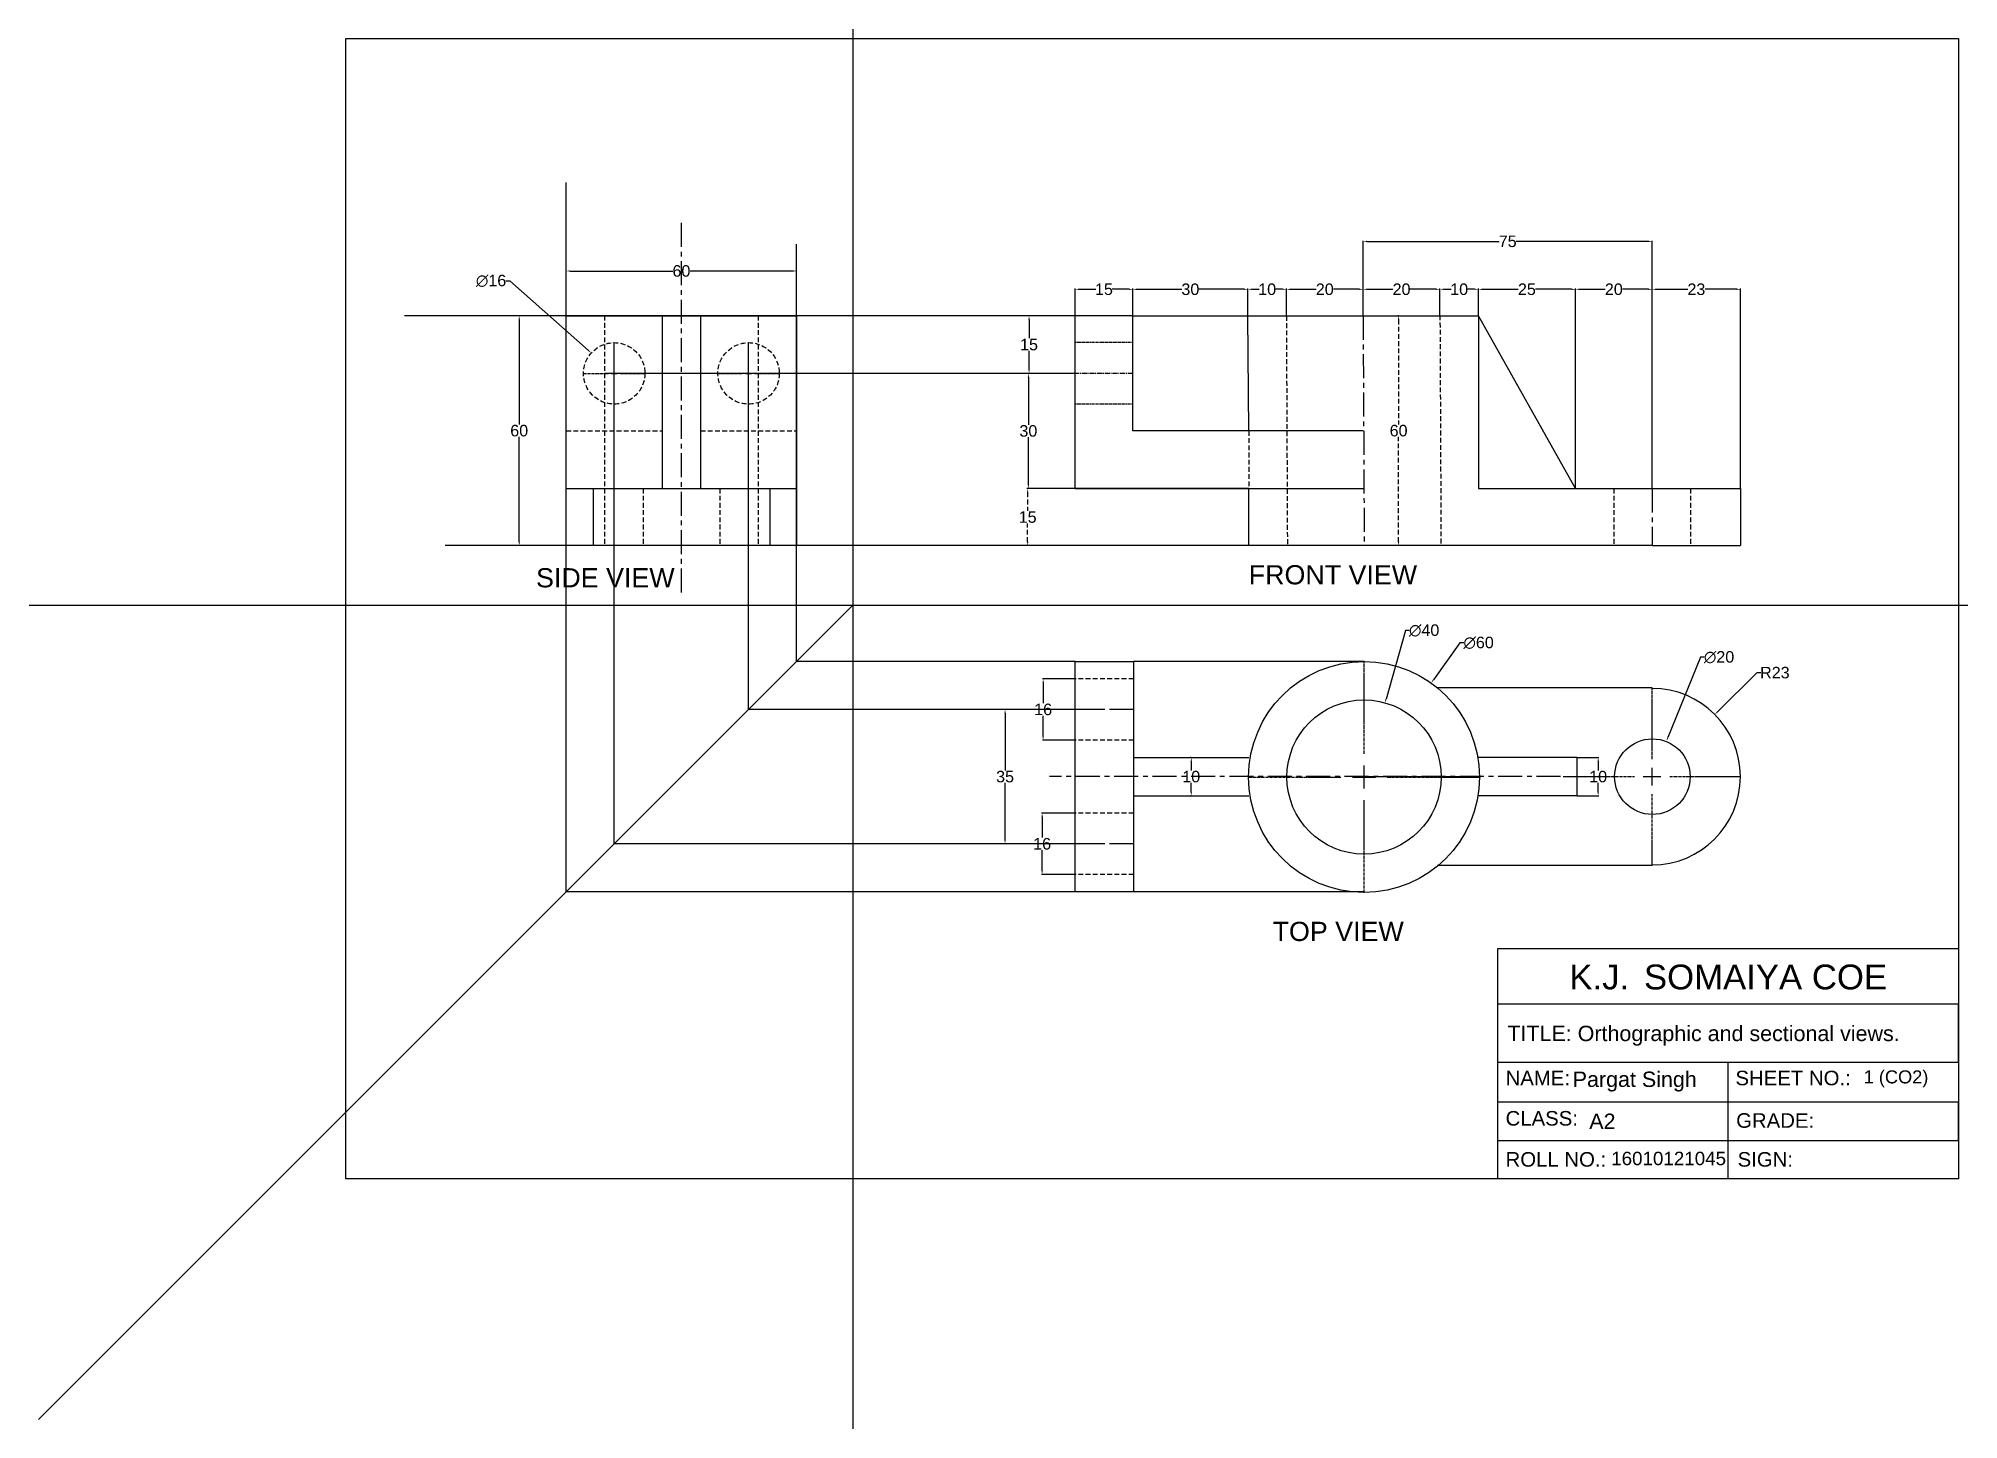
# Model space of a CAD drawing. Header units: millimetres. Extents: x 1980 to 2480, y 1664 to 2023.
import ezdxf

# ---------------------------------------------------------------- set-up
doc = ezdxf.new("R2010")
doc.units = ezdxf.units.MM
doc.header["$MEASUREMENT"] = 0
for name, pattern in [('CENTER', [2, 1.25, -0.25, 0.25, -0.25]), ('CENTER2', [1.125, 0.75, -0.125, 0.125, -0.125]), ('HIDDEN', [0.375, 0.25, -0.125])]:
    doc.linetypes.add(name, pattern=pattern)
doc.styles.get("Standard").update_dxf_attribs({"font": 'Arial.ttf'})
doc.dimstyles.new('ortho-style', dxfattribs={"dimtxt": 3, "dimasz": 1, "dimexe": 0.18, "dimexo": 0.0625, "dimgap": 0.09, "dimtad": 0, "dimtih": 1, "dimtoh": 1, "dimdec": 0, "dimzin": 0, "dimdsep": 46, "dimtxsty": 'Standard', "dimcen": 0.09, "dimclrd": 4, "dimclre": 4, "dimclrt": 6, "dimadec": 0, "dimazin": 0, "dimtfac": 1, "dimtdec": 0, "dimtofl": 0, "dimtmove": 0, "dimatfit": 3, "dimfxl": 1, "dimtfillclr": 1, "dimtolj": 1, "dimtzin": 0, "dimarcsym": 0})

# ---------------------------------------------------------------- blocks, each defined once
blk = doc.blocks.new('*D1')
at = {"color": 4, "linetype": 'Continuous', "lineweight": -2, "ltscale": 5, "transparency": 16777216}
for p, q in [((2250.41, 1951.28), (2250.41, 1958.28)), ((2265.41, 1951.28), (2265.41, 1958.28))]:
    blk.add_line(p, q, dxfattribs=at)
at = {"color": 4, "lineweight": -2, "ltscale": 5, "transparency": 16777216}
for p, q in [((2251.41, 1958.1), (2255.8, 1958.1)), ((2264.41, 1958.1), (2260.02, 1958.1))]:
    blk.add_line(p, q, dxfattribs=at)
at = {"color": 4, "ltscale": 5, "transparency": 16777216}
for points in [[(2251.41, 1958.27), (2251.41, 1957.94), (2250.41, 1958.1)], [(2264.41, 1958.27), (2264.41, 1957.94), (2265.41, 1958.1)]]:
    blk.add_solid(points, dxfattribs=at)
at = {"layer": 'Defpoints', "color": 0, "ltscale": 5, "transparency": 16777216}
for p in [(2250.41, 1958.1), (2250.41, 1951.21), (2265.41, 1951.21)]:
    blk.add_point(p, dxfattribs=at)
at = {"color": 6, "ltscale": 5, "transparency": 16777216, "insert": (2257.91, 1958.1), "char_height": 3, "attachment_point": 5}
blk.add_mtext('\\A1;15', dxfattribs=at)
blk = doc.blocks.new('*D2')
at = {"color": 4, "linetype": 'Continuous', "lineweight": -2, "ltscale": 5, "transparency": 16777216}
for p, q in [((2250.41, 1951.28), (2250.41, 1958.28)), ((2265.41, 1958.16), (2265.41, 1958.28))]:
    blk.add_line(p, q, dxfattribs=at)
at = {"color": 4, "lineweight": -2, "ltscale": 5, "transparency": 16777216}
for p, q in [((2251.41, 1958.1), (2255.8, 1958.1)), ((2264.41, 1958.1), (2260.02, 1958.1))]:
    blk.add_line(p, q, dxfattribs=at)
at = {"color": 4, "ltscale": 5, "transparency": 16777216}
for points in [[(2251.41, 1958.27), (2251.41, 1957.94), (2250.41, 1958.1)], [(2264.41, 1958.27), (2264.41, 1957.94), (2265.41, 1958.1)]]:
    blk.add_solid(points, dxfattribs=at)
at = {"layer": 'Defpoints', "color": 0, "ltscale": 5, "transparency": 16777216}
for p in [(2265.41, 1958.1), (2265.41, 1958.1), (2250.41, 1951.21)]:
    blk.add_point(p, dxfattribs=at)
at = {"color": 6, "ltscale": 5, "transparency": 16777216, "insert": (2257.91, 1958.1), "char_height": 3, "attachment_point": 5}
blk.add_mtext('\\A1;15', dxfattribs=at)
blk = doc.blocks.new('*D3')
at = {"color": 4, "linetype": 'Continuous', "lineweight": -2, "ltscale": 5, "transparency": 16777216}
for p, q in [((2265.41, 1958.16), (2265.41, 1958.28)), ((2295.41, 1951.28), (2295.41, 1958.28))]:
    blk.add_line(p, q, dxfattribs=at)
at = {"color": 4, "lineweight": -2, "ltscale": 5, "transparency": 16777216}
for p, q in [((2266.41, 1958.1), (2278.18, 1958.1)), ((2294.41, 1958.1), (2282.64, 1958.1))]:
    blk.add_line(p, q, dxfattribs=at)
at = {"color": 4, "ltscale": 5, "transparency": 16777216}
for points in [[(2266.41, 1958.27), (2266.41, 1957.94), (2265.41, 1958.1)], [(2294.41, 1958.27), (2294.41, 1957.94), (2295.41, 1958.1)]]:
    blk.add_solid(points, dxfattribs=at)
at = {"layer": 'Defpoints', "color": 0, "ltscale": 5, "transparency": 16777216}
for p in [(2265.41, 1958.1), (2295.41, 1958.1), (2295.41, 1951.21)]:
    blk.add_point(p, dxfattribs=at)
at = {"color": 6, "ltscale": 5, "transparency": 16777216, "insert": (2280.41, 1958.1), "char_height": 3, "attachment_point": 5}
blk.add_mtext('\\A1;30', dxfattribs=at)
blk = doc.blocks.new('*D4')
at = {"color": 4, "linetype": 'Continuous', "lineweight": -2, "ltscale": 5, "transparency": 16777216}
for p, q in [((2295.41, 1951.28), (2295.41, 1958.28)), ((2305.41, 1951.19), (2305.41, 1958.28))]:
    blk.add_line(p, q, dxfattribs=at)
at = {"color": 4, "lineweight": -2, "ltscale": 5, "transparency": 16777216}
for p, q in [((2296.41, 1958.1), (2298.32, 1958.1)), ((2304.41, 1958.1), (2302.5, 1958.1))]:
    blk.add_line(p, q, dxfattribs=at)
at = {"color": 4, "ltscale": 5, "transparency": 16777216}
for points in [[(2296.41, 1958.27), (2296.41, 1957.94), (2295.41, 1958.1)], [(2304.41, 1958.27), (2304.41, 1957.94), (2305.41, 1958.1)]]:
    blk.add_solid(points, dxfattribs=at)
at = {"layer": 'Defpoints', "color": 0, "ltscale": 5, "transparency": 16777216}
for p in [(2305.41, 1958.1), (2295.41, 1951.21), (2305.41, 1951.12)]:
    blk.add_point(p, dxfattribs=at)
at = {"color": 6, "ltscale": 5, "transparency": 16777216, "insert": (2300.41, 1958.1), "char_height": 3, "attachment_point": 5}
blk.add_mtext('\\A1;10', dxfattribs=at)
blk = doc.blocks.new('*D5')
at = {"color": 4, "linetype": 'Continuous', "lineweight": -2, "ltscale": 5, "transparency": 16777216}
for p, q in [((2305.41, 1951.19), (2305.41, 1958.28)), ((2325.41, 1951.28), (2325.41, 1958.28))]:
    blk.add_line(p, q, dxfattribs=at)
at = {"color": 4, "lineweight": -2, "ltscale": 5, "transparency": 16777216}
for p, q in [((2306.41, 1958.1), (2313.15, 1958.1)), ((2324.41, 1958.1), (2317.67, 1958.1))]:
    blk.add_line(p, q, dxfattribs=at)
at = {"color": 4, "ltscale": 5, "transparency": 16777216}
for points in [[(2306.41, 1958.27), (2306.41, 1957.94), (2305.41, 1958.1)], [(2324.41, 1958.27), (2324.41, 1957.94), (2325.41, 1958.1)]]:
    blk.add_solid(points, dxfattribs=at)
at = {"layer": 'Defpoints', "color": 0, "ltscale": 5, "transparency": 16777216}
for p in [(2325.41, 1958.1), (2305.41, 1951.12), (2325.41, 1951.21)]:
    blk.add_point(p, dxfattribs=at)
at = {"color": 6, "ltscale": 5, "transparency": 16777216, "insert": (2315.41, 1958.1), "char_height": 3, "attachment_point": 5}
blk.add_mtext('\\A1;20', dxfattribs=at)
blk = doc.blocks.new('*D6')
at = {"color": 4, "linetype": 'Continuous', "lineweight": -2, "ltscale": 5, "transparency": 16777216}
for p, q in [((2325.41, 1951.28), (2325.41, 1958.28)), ((2345.41, 1951.37), (2345.41, 1958.28))]:
    blk.add_line(p, q, dxfattribs=at)
at = {"color": 4, "lineweight": -2, "ltscale": 5, "transparency": 16777216}
for p, q in [((2326.41, 1958.1), (2333.15, 1958.1)), ((2344.41, 1958.1), (2337.67, 1958.1))]:
    blk.add_line(p, q, dxfattribs=at)
at = {"color": 4, "ltscale": 5, "transparency": 16777216}
for points in [[(2326.41, 1958.27), (2326.41, 1957.94), (2325.41, 1958.1)], [(2344.41, 1958.27), (2344.41, 1957.94), (2345.41, 1958.1)]]:
    blk.add_solid(points, dxfattribs=at)
at = {"layer": 'Defpoints', "color": 0, "ltscale": 5, "transparency": 16777216}
for p in [(2345.41, 1958.1), (2325.41, 1951.21), (2345.41, 1951.3)]:
    blk.add_point(p, dxfattribs=at)
at = {"color": 6, "ltscale": 5, "transparency": 16777216, "insert": (2335.41, 1958.1), "char_height": 3, "attachment_point": 5}
blk.add_mtext('\\A1;20', dxfattribs=at)
blk = doc.blocks.new('*D7')
at = {"color": 4, "linetype": 'Continuous', "lineweight": -2, "ltscale": 5, "transparency": 16777216}
for p, q in [((2345.41, 1951.37), (2345.41, 1958.28)), ((2355.41, 1951.28), (2355.41, 1958.28))]:
    blk.add_line(p, q, dxfattribs=at)
at = {"color": 4, "lineweight": -2, "ltscale": 5, "transparency": 16777216}
for p, q in [((2346.41, 1958.1), (2348.32, 1958.1)), ((2354.41, 1958.1), (2352.5, 1958.1))]:
    blk.add_line(p, q, dxfattribs=at)
at = {"color": 4, "ltscale": 5, "transparency": 16777216}
for points in [[(2346.41, 1958.27), (2346.41, 1957.94), (2345.41, 1958.1)], [(2354.41, 1958.27), (2354.41, 1957.94), (2355.41, 1958.1)]]:
    blk.add_solid(points, dxfattribs=at)
at = {"layer": 'Defpoints', "color": 0, "ltscale": 5, "transparency": 16777216}
for p in [(2355.41, 1958.1), (2345.41, 1951.3), (2355.41, 1951.21)]:
    blk.add_point(p, dxfattribs=at)
at = {"color": 6, "ltscale": 5, "transparency": 16777216, "insert": (2350.41, 1958.1), "char_height": 3, "attachment_point": 5}
blk.add_mtext('\\A1;10', dxfattribs=at)
blk = doc.blocks.new('*D8')
at = {"color": 4, "linetype": 'Continuous', "lineweight": -2, "ltscale": 5, "transparency": 16777216}
for p, q in [((2355.41, 1951.28), (2355.41, 1958.28)), ((2380.68, 1906.28), (2380.68, 1958.28))]:
    blk.add_line(p, q, dxfattribs=at)
at = {"color": 4, "lineweight": -2, "ltscale": 5, "transparency": 16777216}
for p, q in [((2356.41, 1958.1), (2365.77, 1958.1)), ((2379.68, 1958.1), (2370.32, 1958.1))]:
    blk.add_line(p, q, dxfattribs=at)
at = {"color": 4, "ltscale": 5, "transparency": 16777216}
for points in [[(2356.41, 1958.27), (2356.41, 1957.94), (2355.41, 1958.1)], [(2379.68, 1958.27), (2379.68, 1957.94), (2380.68, 1958.1)]]:
    blk.add_solid(points, dxfattribs=at)
at = {"layer": 'Defpoints', "color": 0, "ltscale": 5, "transparency": 16777216}
for p in [(2380.68, 1958.1), (2355.41, 1951.21), (2380.68, 1906.21)]:
    blk.add_point(p, dxfattribs=at)
at = {"color": 6, "ltscale": 5, "transparency": 16777216, "insert": (2368.05, 1958.1), "char_height": 3, "attachment_point": 5}
blk.add_mtext('\\A1;25', dxfattribs=at)
blk = doc.blocks.new('*D9')
at = {"color": 4, "linetype": 'Continuous', "lineweight": -2, "ltscale": 5, "transparency": 16777216}
for p, q in [((2380.68, 1906.28), (2380.68, 1958.28)), ((2400.68, 1906.28), (2400.68, 1958.28))]:
    blk.add_line(p, q, dxfattribs=at)
at = {"color": 4, "lineweight": -2, "ltscale": 5, "transparency": 16777216}
for p, q in [((2381.68, 1958.1), (2388.42, 1958.1)), ((2399.68, 1958.1), (2392.94, 1958.1))]:
    blk.add_line(p, q, dxfattribs=at)
at = {"color": 4, "ltscale": 5, "transparency": 16777216}
for points in [[(2381.68, 1958.27), (2381.68, 1957.94), (2380.68, 1958.1)], [(2399.68, 1958.27), (2399.68, 1957.94), (2400.68, 1958.1)]]:
    blk.add_solid(points, dxfattribs=at)
at = {"layer": 'Defpoints', "color": 0, "ltscale": 5, "transparency": 16777216}
for p in [(2400.68, 1958.1), (2380.68, 1906.21), (2400.68, 1906.21)]:
    blk.add_point(p, dxfattribs=at)
at = {"color": 6, "ltscale": 5, "transparency": 16777216, "insert": (2390.68, 1958.1), "char_height": 3, "attachment_point": 5}
blk.add_mtext('\\A1;20', dxfattribs=at)
blk = doc.blocks.new('*D10')
at = {"color": 4, "linetype": 'Continuous', "lineweight": -2, "ltscale": 5, "transparency": 16777216}
for p, q in [((2400.68, 1906.28), (2400.68, 1958.28)), ((2423.68, 1906.28), (2423.68, 1958.28))]:
    blk.add_line(p, q, dxfattribs=at)
at = {"color": 4, "lineweight": -2, "ltscale": 5, "transparency": 16777216}
for p, q in [((2401.68, 1958.1), (2409.92, 1958.1)), ((2422.68, 1958.1), (2414.45, 1958.1))]:
    blk.add_line(p, q, dxfattribs=at)
at = {"color": 4, "ltscale": 5, "transparency": 16777216}
for points in [[(2401.68, 1958.27), (2401.68, 1957.94), (2400.68, 1958.1)], [(2422.68, 1958.27), (2422.68, 1957.94), (2423.68, 1958.1)]]:
    blk.add_solid(points, dxfattribs=at)
at = {"layer": 'Defpoints', "color": 0, "ltscale": 5, "transparency": 16777216}
for p in [(2423.68, 1958.1), (2400.68, 1906.21), (2423.68, 1906.21)]:
    blk.add_point(p, dxfattribs=at)
at = {"color": 6, "ltscale": 5, "transparency": 16777216, "insert": (2412.18, 1958.1), "char_height": 3, "attachment_point": 5}
blk.add_mtext('\\A1;23', dxfattribs=at)
blk = doc.blocks.new('*D11')
at = {"color": 4, "linetype": 'Continuous', "lineweight": -2, "ltscale": 5, "transparency": 16777216}
for p, q in [((2325.41, 1951.28), (2325.41, 1970.77)), ((2400.68, 1951.28), (2400.68, 1970.77))]:
    blk.add_line(p, q, dxfattribs=at)
at = {"color": 4, "lineweight": -2, "ltscale": 5, "transparency": 16777216}
for p, q in [((2326.41, 1970.59), (2360.81, 1970.59)), ((2399.68, 1970.59), (2365.28, 1970.59))]:
    blk.add_line(p, q, dxfattribs=at)
at = {"color": 4, "ltscale": 5, "transparency": 16777216}
for points in [[(2326.41, 1970.76), (2326.41, 1970.43), (2325.41, 1970.59)], [(2399.68, 1970.76), (2399.68, 1970.43), (2400.68, 1970.59)]]:
    blk.add_solid(points, dxfattribs=at)
at = {"layer": 'Defpoints', "color": 0, "ltscale": 5, "transparency": 16777216}
for p in [(2400.68, 1970.59), (2325.41, 1951.21), (2400.68, 1951.21)]:
    blk.add_point(p, dxfattribs=at)
at = {"color": 6, "ltscale": 5, "transparency": 16777216, "insert": (2363.05, 1970.59), "char_height": 3, "attachment_point": 5}
blk.add_mtext('\\A1;75', dxfattribs=at)
blk = doc.blocks.new('*D12')
at = {"color": 4, "linetype": 'Continuous', "lineweight": -2, "ltscale": 5, "transparency": 16777216}
for p, q in [((2250.35, 1951.21), (2238.22, 1951.21)), ((2250.35, 1936.21), (2238.22, 1936.21))]:
    blk.add_line(p, q, dxfattribs=at)
at = {"color": 4, "lineweight": -2, "ltscale": 5, "transparency": 16777216}
for p, q in [((2238.4, 1950.21), (2238.4, 1945.34)), ((2238.4, 1937.21), (2238.4, 1942.09))]:
    blk.add_line(p, q, dxfattribs=at)
at = {"color": 4, "ltscale": 5, "transparency": 16777216}
for points in [[(2238.24, 1950.21), (2238.57, 1950.21), (2238.4, 1951.21)], [(2238.24, 1937.21), (2238.57, 1937.21), (2238.4, 1936.21)]]:
    blk.add_solid(points, dxfattribs=at)
at = {"layer": 'Defpoints', "color": 0, "ltscale": 5, "transparency": 16777216}
for p in [(2250.41, 1951.21), (2238.4, 1936.21), (2250.41, 1936.21)]:
    blk.add_point(p, dxfattribs=at)
at = {"color": 6, "ltscale": 5, "transparency": 16777216, "insert": (2238.4, 1943.71), "char_height": 3, "attachment_point": 5}
blk.add_mtext('\\A1;15', dxfattribs=at)
blk = doc.blocks.new('*D13')
at = {"color": 4, "linetype": 'Continuous', "lineweight": -2, "ltscale": 5, "transparency": 16777216}
for p, q in [((2250.35, 1936.21), (2238.04, 1936.21)), ((2250.35, 1906.21), (2238.04, 1906.21))]:
    blk.add_line(p, q, dxfattribs=at)
at = {"color": 4, "lineweight": -2, "ltscale": 5, "transparency": 16777216}
for p, q in [((2238.22, 1935.21), (2238.22, 1922.84)), ((2238.22, 1907.21), (2238.22, 1919.59))]:
    blk.add_line(p, q, dxfattribs=at)
at = {"color": 4, "ltscale": 5, "transparency": 16777216}
for points in [[(2238.06, 1935.21), (2238.39, 1935.21), (2238.22, 1936.21)], [(2238.06, 1907.21), (2238.39, 1907.21), (2238.22, 1906.21)]]:
    blk.add_solid(points, dxfattribs=at)
at = {"layer": 'Defpoints', "color": 0, "ltscale": 5, "transparency": 16777216}
for p in [(2238.22, 1936.21), (2250.41, 1936.21), (2250.41, 1906.21)]:
    blk.add_point(p, dxfattribs=at)
at = {"color": 6, "ltscale": 5, "transparency": 16777216, "insert": (2238.22, 1921.21), "char_height": 3, "attachment_point": 5}
blk.add_mtext('\\A1;30', dxfattribs=at)
blk = doc.blocks.new('*D14')
at = {"color": 4, "linetype": 'Continuous', "lineweight": -2, "ltscale": 5, "transparency": 16777216}
for p, q in [((2295.62, 1906.21), (2237.86, 1906.21)), ((2295.62, 1891.34), (2237.86, 1891.34))]:
    blk.add_line(p, q, dxfattribs=at)
at = {"color": 4, "linetype": 'HIDDEN', "lineweight": -2, "ltscale": 5, "transparency": 16777216}
for p, q in [((2238.04, 1905.21), (2238.04, 1900.4)), ((2238.04, 1892.34), (2238.04, 1897.15))]:
    blk.add_line(p, q, dxfattribs=at)
at = {"color": 4, "linetype": 'HIDDEN', "ltscale": 5, "transparency": 16777216}
for points in [[(2237.88, 1905.21), (2238.21, 1905.21), (2238.04, 1906.21)], [(2237.88, 1892.34), (2238.21, 1892.34), (2238.04, 1891.34)]]:
    blk.add_solid(points, dxfattribs=at)
at = {"layer": 'Defpoints', "color": 0, "linetype": 'HIDDEN', "ltscale": 5, "transparency": 16777216}
for p in [(2238.04, 1906.21), (2295.68, 1906.21), (2295.68, 1891.34)]:
    blk.add_point(p, dxfattribs=at)
at = {"color": 6, "linetype": 'HIDDEN', "ltscale": 5, "transparency": 16777216, "insert": (2238.04, 1898.78), "char_height": 3, "attachment_point": 5}
blk.add_mtext('\\A1;15', dxfattribs=at)
blk = doc.blocks.new('*D15')
at = {"color": 4, "linetype": 'Continuous', "lineweight": -2, "ltscale": 5, "transparency": 16777216}
for p, q in [((2334.58, 1951.21), (2334.46, 1951.21)), ((2334.58, 1891.34), (2334.46, 1891.34))]:
    blk.add_line(p, q, dxfattribs=at)
at = {"color": 4, "linetype": 'HIDDEN', "lineweight": -2, "ltscale": 5, "transparency": 16777216}
for p, q in [((2334.64, 1950.21), (2334.64, 1922.9)), ((2334.64, 1892.34), (2334.64, 1919.65))]:
    blk.add_line(p, q, dxfattribs=at)
at = {"color": 4, "linetype": 'HIDDEN', "ltscale": 5, "transparency": 16777216}
for points in [[(2334.47, 1950.21), (2334.81, 1950.21), (2334.64, 1951.21)], [(2334.47, 1892.34), (2334.81, 1892.34), (2334.64, 1891.34)]]:
    blk.add_solid(points, dxfattribs=at)
at = {"layer": 'Defpoints', "color": 0, "linetype": 'HIDDEN', "ltscale": 5, "transparency": 16777216}
for p in [(2334.64, 1951.21), (2334.64, 1891.34), (2334.64, 1891.34)]:
    blk.add_point(p, dxfattribs=at)
at = {"color": 6, "linetype": 'HIDDEN', "ltscale": 5, "transparency": 16777216, "insert": (2334.64, 1921.28), "char_height": 3, "attachment_point": 5}
blk.add_mtext('\\A1;60', dxfattribs=at)
blk = doc.blocks.new('*U16')
at = {"color": 0, "linetype": 'CENTER2', "transparency": 16777216}
for p, q in [((0, 4.6), (0, 23.12)), ((-23.12, 0), (-4.6, 0)), ((4.6, 0), (23.12, 0)), ((0, -23.12), (0, -4.6))]:
    blk.add_line(p, q, dxfattribs=at)
at = {"color": 0, "linetype": 'Continuous', "transparency": 16777216}
for p, q in [((-2.3, 0), (2.3, 0)), ((0, -2.3), (0, 2.3))]:
    blk.add_line(p, q, dxfattribs=at)
blk = doc.blocks.new('*D17')
at = {"color": 4, "lineweight": -2, "ltscale": 5, "transparency": 16777216}
for p, q in [((2350.61, 1866.03), (2343.7, 1856.38)), ((2351.61, 1866.03), (2350.61, 1866.03)), ((2325.55, 1831.18), (2325.73, 1831.18)), ((2325.64, 1831.09), (2325.64, 1831.27))]:
    blk.add_line(p, q, dxfattribs=at)
at = {"color": 4, "ltscale": 5, "transparency": 16777216}
blk.add_solid([(2343.56, 1856.48), (2343.83, 1856.29), (2343.11, 1855.57)], dxfattribs=at)
at = {"layer": 'Defpoints', "color": 0, "ltscale": 5, "transparency": 16777216}
for p in [(2343.11, 1855.57), (2308.17, 1806.8)]:
    blk.add_point(p, dxfattribs=at)
at = {"color": 6, "ltscale": 5, "transparency": 16777216, "insert": (2355.47, 1866.03), "char_height": 3, "attachment_point": 5}
blk.add_mtext('\\A1;∅60', dxfattribs=at)
blk = doc.blocks.new('*D18')
at = {"color": 4, "lineweight": -2, "ltscale": 5, "transparency": 16777216}
for p, q in [((2336.42, 1869.24), (2331.36, 1851.36)), ((2337.42, 1869.24), (2336.42, 1869.24)), ((2325.55, 1831.18), (2325.73, 1831.18)), ((2325.64, 1831.09), (2325.64, 1831.27))]:
    blk.add_line(p, q, dxfattribs=at)
at = {"color": 4, "ltscale": 5, "transparency": 16777216}
blk.add_solid([(2331.2, 1851.41), (2331.52, 1851.32), (2331.09, 1850.4)], dxfattribs=at)
at = {"layer": 'Defpoints', "color": 0, "ltscale": 5, "transparency": 16777216}
for p in [(2331.09, 1850.4), (2320.2, 1811.97)]:
    blk.add_point(p, dxfattribs=at)
at = {"color": 6, "ltscale": 5, "transparency": 16777216, "insert": (2341.29, 1869.24), "char_height": 3, "attachment_point": 5}
blk.add_mtext('\\A1;∅40', dxfattribs=at)
blk = doc.blocks.new('*D19')
at = {"color": 4, "lineweight": -2, "ltscale": 5, "transparency": 16777216}
for p, q in [((2413.23, 1862.28), (2404.77, 1841.38)), ((2414.23, 1862.28), (2413.23, 1862.28)), ((2400.55, 1831.18), (2400.73, 1831.18)), ((2400.64, 1831.09), (2400.64, 1831.27))]:
    blk.add_line(p, q, dxfattribs=at)
at = {"color": 4, "ltscale": 5, "transparency": 16777216}
blk.add_solid([(2404.61, 1841.44), (2404.92, 1841.32), (2404.39, 1840.45)], dxfattribs=at)
at = {"layer": 'Defpoints', "color": 0, "ltscale": 5, "transparency": 16777216}
for p in [(2404.39, 1840.45), (2396.89, 1821.91)]:
    blk.add_point(p, dxfattribs=at)
at = {"color": 6, "ltscale": 5, "transparency": 16777216, "insert": (2418.09, 1862.28), "char_height": 3, "attachment_point": 5}
blk.add_mtext('\\A1;∅20', dxfattribs=at)
blk = doc.blocks.new('*D20')
at = {"color": 4, "lineweight": -2, "ltscale": 5, "transparency": 16777216}
for p, q in [((2427.95, 1858.26), (2417.68, 1848.08)), ((2428.95, 1858.26), (2427.95, 1858.26)), ((2400.55, 1831.18), (2400.73, 1831.18)), ((2400.64, 1831.09), (2400.64, 1831.27))]:
    blk.add_line(p, q, dxfattribs=at)
at = {"color": 4, "ltscale": 5, "transparency": 16777216}
blk.add_solid([(2417.56, 1848.2), (2417.8, 1847.97), (2416.97, 1847.38)], dxfattribs=at)
at = {"layer": 'Defpoints', "color": 0, "ltscale": 5, "transparency": 16777216}
for p in [(2416.97, 1847.38), (2400.64, 1831.18)]:
    blk.add_point(p, dxfattribs=at)
at = {"color": 6, "ltscale": 5, "transparency": 16777216, "insert": (2432.62, 1858.26), "char_height": 3, "attachment_point": 5}
blk.add_mtext('\\A1;R23', dxfattribs=at)
blk = doc.blocks.new('*D21')
at = {"color": 4, "linetype": 'Continuous', "lineweight": -2, "ltscale": 5, "transparency": 16777216}
for p, q in [((2381.12, 1836.18), (2386.78, 1836.18)), ((2381.12, 1826.18), (2386.78, 1826.18))]:
    blk.add_line(p, q, dxfattribs=at)
at = {"color": 4, "lineweight": -2, "ltscale": 5, "transparency": 16777216}
for p, q in [((2386.6, 1835.18), (2386.6, 1832.81)), ((2386.6, 1827.18), (2386.6, 1829.56))]:
    blk.add_line(p, q, dxfattribs=at)
at = {"color": 4, "ltscale": 5, "transparency": 16777216}
for points in [[(2386.44, 1835.18), (2386.77, 1835.18), (2386.6, 1836.18)], [(2386.44, 1827.18), (2386.77, 1827.18), (2386.6, 1826.18)]]:
    blk.add_solid(points, dxfattribs=at)
at = {"layer": 'Defpoints', "color": 0, "ltscale": 5, "transparency": 16777216}
for p in [(2381.05, 1836.18), (2381.05, 1826.18), (2386.6, 1826.18)]:
    blk.add_point(p, dxfattribs=at)
at = {"color": 6, "ltscale": 5, "transparency": 16777216, "insert": (2386.6, 1831.18), "char_height": 3, "attachment_point": 5}
blk.add_mtext('\\A1;10', dxfattribs=at)
blk = doc.blocks.new('*D22')
at = {"color": 4, "linetype": 'Continuous', "lineweight": -2, "ltscale": 5, "transparency": 16777216}
for p, q in [((2250.35, 1856.68), (2241.9, 1856.68)), ((2250.35, 1840.68), (2241.9, 1840.68))]:
    blk.add_line(p, q, dxfattribs=at)
at = {"color": 4, "lineweight": -2, "ltscale": 5, "transparency": 16777216}
for p, q in [((2242.08, 1855.68), (2242.08, 1850.31)), ((2242.08, 1841.68), (2242.08, 1847.06))]:
    blk.add_line(p, q, dxfattribs=at)
at = {"color": 4, "ltscale": 5, "transparency": 16777216}
for points in [[(2241.91, 1855.68), (2242.24, 1855.68), (2242.08, 1856.68)], [(2241.91, 1841.68), (2242.24, 1841.68), (2242.08, 1840.68)]]:
    blk.add_solid(points, dxfattribs=at)
at = {"layer": 'Defpoints', "color": 0, "ltscale": 5, "transparency": 16777216}
for p in [(2250.41, 1856.68), (2242.08, 1840.68), (2250.41, 1840.68)]:
    blk.add_point(p, dxfattribs=at)
at = {"color": 6, "ltscale": 5, "transparency": 16777216, "insert": (2242.08, 1848.68), "char_height": 3, "attachment_point": 5}
blk.add_mtext('\\A1;16', dxfattribs=at)
blk = doc.blocks.new('*D23')
at = {"color": 4, "linetype": 'Continuous', "lineweight": -2, "ltscale": 5, "transparency": 16777216}
for p, q in [((2250.35, 1821.68), (2241.63, 1821.68)), ((2250.35, 1805.68), (2241.63, 1805.68))]:
    blk.add_line(p, q, dxfattribs=at)
at = {"color": 4, "lineweight": -2, "ltscale": 5, "transparency": 16777216}
for p, q in [((2241.81, 1820.68), (2241.81, 1815.31)), ((2241.81, 1806.68), (2241.81, 1812.06))]:
    blk.add_line(p, q, dxfattribs=at)
at = {"color": 4, "ltscale": 5, "transparency": 16777216}
for points in [[(2241.64, 1820.68), (2241.97, 1820.68), (2241.81, 1821.68)], [(2241.64, 1806.68), (2241.97, 1806.68), (2241.81, 1805.68)]]:
    blk.add_solid(points, dxfattribs=at)
at = {"layer": 'Defpoints', "color": 0, "ltscale": 5, "transparency": 16777216}
for p in [(2250.41, 1821.68), (2241.81, 1805.68), (2250.41, 1805.68)]:
    blk.add_point(p, dxfattribs=at)
at = {"color": 6, "ltscale": 5, "transparency": 16777216, "insert": (2241.81, 1813.68), "char_height": 3, "attachment_point": 5}
blk.add_mtext('\\A1;16', dxfattribs=at)
blk = doc.blocks.new('*D24')
at = {"color": 4, "linetype": 'Continuous', "lineweight": -2, "ltscale": 5, "transparency": 16777216}
for p, q in [((2257.96, 1848.68), (2231.98, 1848.68)), ((2257.96, 1813.68), (2231.98, 1813.68))]:
    blk.add_line(p, q, dxfattribs=at)
at = {"color": 4, "lineweight": -2, "ltscale": 5, "transparency": 16777216}
for p, q in [((2232.16, 1847.68), (2232.16, 1832.81)), ((2232.16, 1814.68), (2232.16, 1829.56))]:
    blk.add_line(p, q, dxfattribs=at)
at = {"color": 4, "ltscale": 5, "transparency": 16777216}
for points in [[(2231.99, 1847.68), (2232.32, 1847.68), (2232.16, 1848.68)], [(2231.99, 1814.68), (2232.32, 1814.68), (2232.16, 1813.68)]]:
    blk.add_solid(points, dxfattribs=at)
at = {"layer": 'Defpoints', "color": 0, "ltscale": 5, "transparency": 16777216}
for p in [(2258.03, 1848.68), (2232.16, 1813.68), (2258.03, 1813.68)]:
    blk.add_point(p, dxfattribs=at)
at = {"color": 6, "ltscale": 5, "transparency": 16777216, "insert": (2232.16, 1831.18), "char_height": 3, "attachment_point": 5}
blk.add_mtext('\\A1;35', dxfattribs=at)
blk = doc.blocks.new('*D25')
at = {"color": 4, "linetype": 'Continuous', "lineweight": -2, "ltscale": 5, "transparency": 16777216}
for p, q in [((2280.58, 1836.18), (2280.46, 1836.18)), ((2280.58, 1826.18), (2280.46, 1826.18))]:
    blk.add_line(p, q, dxfattribs=at)
at = {"color": 4, "lineweight": -2, "ltscale": 5, "transparency": 16777216}
for p, q in [((2280.64, 1835.18), (2280.64, 1832.81)), ((2280.64, 1827.18), (2280.64, 1829.56))]:
    blk.add_line(p, q, dxfattribs=at)
at = {"color": 4, "ltscale": 5, "transparency": 16777216}
for points in [[(2280.47, 1835.18), (2280.81, 1835.18), (2280.64, 1836.18)], [(2280.47, 1827.18), (2280.81, 1827.18), (2280.64, 1826.18)]]:
    blk.add_solid(points, dxfattribs=at)
at = {"layer": 'Defpoints', "color": 0, "ltscale": 5, "transparency": 16777216}
for p in [(2280.64, 1836.18), (2280.64, 1826.18), (2280.64, 1826.18)]:
    blk.add_point(p, dxfattribs=at)
at = {"color": 6, "ltscale": 5, "transparency": 16777216, "insert": (2280.64, 1831.18), "char_height": 3, "attachment_point": 5}
blk.add_mtext('\\A1;10', dxfattribs=at)
blk = doc.blocks.new('*D27')
at = {"color": 4, "linetype": 'Continuous', "lineweight": -2, "ltscale": 5, "transparency": 16777216}
for p, q in [((2117.81, 1951.21), (2105.46, 1951.21)), ((2117.81, 1891.34), (2105.46, 1891.34))]:
    blk.add_line(p, q, dxfattribs=at)
at = {"color": 4, "lineweight": -2, "ltscale": 5, "transparency": 16777216}
for p, q in [((2105.64, 1950.21), (2105.64, 1922.9)), ((2105.64, 1892.34), (2105.64, 1919.65))]:
    blk.add_line(p, q, dxfattribs=at)
at = {"color": 4, "ltscale": 5, "transparency": 16777216}
for points in [[(2105.47, 1950.21), (2105.81, 1950.21), (2105.64, 1951.21)], [(2105.47, 1892.34), (2105.81, 1892.34), (2105.64, 1891.34)]]:
    blk.add_solid(points, dxfattribs=at)
at = {"layer": 'Defpoints', "color": 0, "ltscale": 5, "transparency": 16777216}
for p in [(2117.88, 1951.21), (2105.64, 1891.34), (2117.88, 1891.34)]:
    blk.add_point(p, dxfattribs=at)
at = {"color": 6, "ltscale": 5, "transparency": 16777216, "insert": (2105.64, 1921.28), "char_height": 3, "attachment_point": 5}
blk.add_mtext('\\A1;60', dxfattribs=at)
blk = doc.blocks.new('*D34')
at = {"color": 4, "lineweight": -2, "ltscale": 5, "transparency": 16777216}
for p, q in [((2102.18, 1960.3), (2103.18, 1960.3)), ((2103.18, 1960.3), (2123.64, 1942.18)), ((2130.29, 1936.21), (2130.47, 1936.21)), ((2130.38, 1936.12), (2130.38, 1936.3))]:
    blk.add_line(p, q, dxfattribs=at)
at = {"color": 4, "ltscale": 5, "transparency": 16777216}
blk.add_solid([(2123.75, 1942.31), (2123.53, 1942.06), (2124.39, 1941.52)], dxfattribs=at)
at = {"layer": 'Defpoints', "color": 0, "ltscale": 5, "transparency": 16777216}
for p in [(2124.39, 1941.52), (2136.36, 1930.91)]:
    blk.add_point(p, dxfattribs=at)
at = {"color": 6, "ltscale": 5, "transparency": 16777216, "insert": (2098.31, 1960.3), "char_height": 3, "attachment_point": 5}
blk.add_mtext('\\A1;∅16', dxfattribs=at)
blk = doc.blocks.new('*U29')
at = {"color": 0, "linetype": 'CENTER2', "transparency": 16777216}
for p, q in [((0, 1.6), (0, 8.12)), ((-8.12, 0), (-1.6, 0)), ((1.6, 0), (8.12, 0)), ((0, -8.12), (0, -1.6))]:
    blk.add_line(p, q, dxfattribs=at)
at = {"color": 0, "linetype": 'Continuous', "transparency": 16777216}
for p, q in [((-0.8, 0), (0.8, 0)), ((0, -0.8), (0, 0.8))]:
    blk.add_line(p, q, dxfattribs=at)
blk = doc.blocks.new('*U30')
at = {"color": 0, "linetype": 'CENTER2', "transparency": 16777216}
for p, q in [((0, 1.6), (0, 8.12)), ((-8.12, 0), (-1.6, 0)), ((1.6, 0), (8.12, 0)), ((0, -8.12), (0, -1.6))]:
    blk.add_line(p, q, dxfattribs=at)
at = {"color": 0, "linetype": 'Continuous', "transparency": 16777216}
for p, q in [((-0.8, 0), (0.8, 0)), ((0, -0.8), (0, 0.8))]:
    blk.add_line(p, q, dxfattribs=at)
blk = doc.blocks.new('*U31')
at = {"color": 0, "linetype": 'CENTER2', "transparency": 16777216}
for p, q in [((0, 1.6), (0, 8.12)), ((-8.12, 0), (-1.6, 0)), ((1.6, 0), (8.12, 0)), ((0, -8.12), (0, -1.6))]:
    blk.add_line(p, q, dxfattribs=at)
at = {"color": 0, "linetype": 'Continuous', "transparency": 16777216}
for p, q in [((-0.8, 0), (0.8, 0)), ((0, -0.8), (0, 0.8))]:
    blk.add_line(p, q, dxfattribs=at)
blk = doc.blocks.new('*U32')
at = {"color": 0, "linetype": 'CENTER2', "transparency": 16777216}
for p, q in [((0, 1.6), (0, 8.12)), ((-8.12, 0), (-1.6, 0)), ((1.6, 0), (8.12, 0)), ((0, -8.12), (0, -1.6))]:
    blk.add_line(p, q, dxfattribs=at)
at = {"color": 0, "linetype": 'Continuous', "transparency": 16777216}
for p, q in [((-0.8, 0), (0.8, 0)), ((0, -0.8), (0, 0.8))]:
    blk.add_line(p, q, dxfattribs=at)
blk = doc.blocks.new('*U33')
at = {"color": 0, "linetype": 'CENTER2', "transparency": 16777216}
for p, q in [((0, 6.01), (0, 30.18)), ((-30.18, 0), (-6.01, 0)), ((6.01, 0), (30.18, 0)), ((0, -30.18), (0, -6.01))]:
    blk.add_line(p, q, dxfattribs=at)
at = {"color": 0, "linetype": 'Continuous', "transparency": 16777216}
for p, q in [((-3.01, 0), (3.01, 0)), ((0, -3.01), (0, 3.01))]:
    blk.add_line(p, q, dxfattribs=at)
blk = doc.blocks.new('*D35')
at = {"color": 4, "linetype": 'Continuous', "lineweight": -2, "ltscale": 5, "transparency": 16777216}
for p, q in [((2117.88, 1951.28), (2117.88, 1963.05)), ((2177.88, 1951.28), (2177.88, 1963.05))]:
    blk.add_line(p, q, dxfattribs=at)
at = {"color": 4, "lineweight": -2, "ltscale": 5, "transparency": 16777216}
for p, q in [((2118.88, 1962.87), (2145.63, 1962.87)), ((2176.88, 1962.87), (2150.12, 1962.87))]:
    blk.add_line(p, q, dxfattribs=at)
at = {"color": 4, "ltscale": 5, "transparency": 16777216}
for points in [[(2118.88, 1963.04), (2118.88, 1962.71), (2117.88, 1962.87)], [(2176.88, 1963.04), (2176.88, 1962.71), (2177.88, 1962.87)]]:
    blk.add_solid(points, dxfattribs=at)
at = {"layer": 'Defpoints', "color": 0, "ltscale": 5, "transparency": 16777216}
for p in [(2177.88, 1962.87), (2117.88, 1951.21), (2177.88, 1951.21)]:
    blk.add_point(p, dxfattribs=at)
at = {"color": 6, "ltscale": 5, "transparency": 16777216, "insert": (2147.88, 1962.87), "char_height": 3, "attachment_point": 5}
blk.add_mtext('\\A1;60', dxfattribs=at)

msp = doc.modelspace()

# ---------------------------------------------------------------- linework, layer by layer
at = {"color": 1, "ltscale": 5}
for p, q in [((2117.88, 1801.18), (2117.88, 1985.94)), ((2177.88, 1861.18), (2177.88, 1969.88)), ((2250.41, 1951.21), (2075.76, 1951.21)), ((2130.38, 1813.68), (2130.38, 1944.28)), ((2165.38, 1848.68), (2165.38, 1944.21)), ((2250.41, 1936.21), (2127.88, 1936.21)), ((2295.68, 1891.34), (2086.4, 1891.34)), ((2250.41, 1861.18), (2177.88, 1861.18)), ((2250.41, 1848.68), (2165.38, 1848.68)), ((2250.41, 1813.68), (2130.38, 1813.68)), ((2250.41, 1801.18), (2117.88, 1801.18))]:
    msp.add_line(p, q, dxfattribs=at)
at = {"linetype": 'CENTER', "ltscale": 5}
for p, q in [((2147.88, 1879.14), (2147.88, 1976.53)), ((2325.41, 1951.21), (2325.68, 1891.34)), ((2400.68, 1906.21), (2400.68, 1891.34)), ((2265.64, 1848.68), (2250.41, 1848.68)), ((2376.84, 1831.18), (2243.76, 1831.18)), ((2265.64, 1813.68), (2250.41, 1813.68))]:
    msp.add_line(p, q, dxfattribs=at)
at = {"ltscale": 5}
for p, q in [((2117.88, 1951.21), (2177.88, 1951.21)), ((2117.88, 1891.34), (2117.88, 1951.21)), ((2142.88, 1951.21), (2142.88, 1906.21)), ((2152.88, 1951.21), (2152.88, 1906.21)), ((2177.88, 1951.21), (2177.88, 1891.34)), ((2380.68, 1906.21), (2355.41, 1951.21)), ((2117.88, 1906.21), (2177.88, 1906.21)), ((2295.68, 1891.34), (2295.68, 1906.21)), ((2380.68, 1906.21), (2400.68, 1906.21)), ((2400.68, 1906.21), (2423.68, 1906.21)), ((2423.68, 1906.21), (2423.68, 1891.34)), ((2177.88, 1891.34), (2117.88, 1891.34)), ((2400.68, 1891.34), (2423.68, 1891.34)), ((2192.56, 1875.87), (1980.43, 1663.74)), ((2325.64, 1861.18), (2265.64, 1861.18)), ((2400.64, 1854.3), (2344.76, 1854.3)), ((2265.64, 1836.18), (2295.64, 1836.18)), ((2381.05, 1836.18), (2355.22, 1836.18)), ((2381.05, 1836.18), (2381.05, 1826.18)), ((2325.64, 1831.18), (2356.05, 1831.18)), ((2265.64, 1826.18), (2295.64, 1826.18)), ((2381.05, 1826.18), (2355.22, 1826.18)), ((2400.64, 1808.06), (2344.76, 1808.06)), ((2325.64, 1801.18), (2265.64, 1801.18))]:
    msp.add_line(p, q, dxfattribs=at)
at = {"linetype": 'HIDDEN', "ltscale": 5}
for p, q in [((2127.88, 1951.21), (2127.88, 1891.34)), ((2167.88, 1951.21), (2167.88, 1891.34)), ((2305.41, 1951.12), (2305.68, 1891.25)), ((2345.41, 1951.3), (2345.68, 1891.43)), ((2117.88, 1921.28), (2142.88, 1921.28)), ((2152.88, 1921.28), (2177.88, 1921.28)), ((2295.68, 1921.21), (2295.68, 1906.21)), ((2137.88, 1906.21), (2137.88, 1891.34)), ((2157.88, 1906.21), (2157.88, 1891.34)), ((2390.68, 1906.21), (2390.68, 1891.34)), ((2410.68, 1906.21), (2410.68, 1891.34)), ((2265.64, 1856.68), (2250.41, 1856.68)), ((2265.64, 1840.68), (2250.41, 1840.68)), ((2265.64, 1821.68), (2250.41, 1821.68)), ((2265.64, 1805.68), (2250.41, 1805.68))]:
    msp.add_line(p, q, dxfattribs=at)
for p, q in [((2250.41, 1906.21), (2250.41, 1951.21)), ((2265.41, 1951.21), (2250.41, 1951.21)), ((2265.41, 1921.21), (2265.41, 1951.21)), ((2265.41, 1951.21), (2295.41, 1951.21)), ((2295.41, 1951.21), (2355.41, 1951.21)), ((2355.41, 1951.21), (2355.41, 1906.21)), ((2325.41, 1921.21), (2265.41, 1921.21)), ((2250.41, 1906.21), (2325.41, 1906.21)), ((2355.41, 1906.21), (2380.68, 1906.21)), ((2380.68, 1906.21), (2400.68, 1906.21)), ((2325.68, 1891.34), (2295.68, 1891.34)), ((2400.68, 1891.34), (2325.68, 1891.34)), ((2480.47, 1771.93), (2360.47, 1771.93)), ((2480.47, 1756.87), (2480.47, 1771.93)), ((2360.47, 1746.45), (2360.47, 1756.87)), ((2360.47, 1756.87), (2480.47, 1756.87)), ((2420.47, 1726.45), (2420.47, 1756.87)), ((2480.47, 1746.45), (2360.47, 1746.45)), ((2480.47, 1736.45), (2480.47, 1746.45)), ((2360.47, 1726.45), (2360.47, 1736.45)), ((2360.47, 1736.45), (2480.47, 1736.45))]:
    msp.add_line(p, q)
at = {"linetype": 'Continuous'}
msp.add_line((2295.68, 1921.21), (2295.41, 1951.21), dxfattribs=at)
at = {"linetype": 'HIDDEN'}
for p, q in [((2265.41, 1944.21), (2250.41, 1944.21)), ((2265.41, 1928.21), (2250.41, 1928.21))]:
    msp.add_line(p, q, dxfattribs=at)
at = {"linetype": 'CENTER'}
msp.add_line((2265.41, 1936.21), (2250.41, 1936.21), dxfattribs=at)
at = {"linetype": 'Continuous', "ltscale": 5}
for p, q in [((2124.88, 1906.21), (2124.88, 1891.34)), ((2170.88, 1906.21), (2170.88, 1891.34))]:
    msp.add_line(p, q, dxfattribs=at)
for p, direction in [((2192.56, 2167.38), (0, -1)), ((2004.65, 1875.87), (1, 0))]:
    msp.add_xline(p, direction)
for points in [[(2060.47, 2023.45), (2480.47, 2023.45), (2480.47, 1726.45), (2060.47, 1726.45)], [(2480.47, 1726.45), (2360.47, 1726.45), (2360.47, 1786.45), (2480.47, 1786.45)]]:
    msp.add_lwpolyline(points, close=True)
at = {"ltscale": 5}
msp.add_lwpolyline([(2250.41, 1861.18), (2265.64, 1861.18), (2265.64, 1801.18), (2250.41, 1801.18)], close=True, dxfattribs=at)
at = {"linetype": 'HIDDEN', "ltscale": 5}
for centre in [(2130.38, 1936.21), (2165.38, 1936.21)]:
    msp.add_circle(centre, 8, dxfattribs=at)
at = {"ltscale": 5}
for centre, radius in [((2325.64, 1831.09), 30.06), ((2325.64, 1831.09), 20.09), ((2400.73, 1831.18), 9.84)]:
    msp.add_circle(centre, radius, dxfattribs=at)
msp.add_arc((2400.64, 1831.18), 23, 270, 90, dxfattribs=at)

# ---------------------------------------------------------------- block references
at = {"linetype": 'CENTER2'}
for name, p in [('*U29', (2130.38, 1936.21)), ('*U30', (2130.38, 1936.21)), ('*U31', (2130.38, 1936.21)), ('*U32', (2165.38, 1936.21)), ('*U33', (2325.64, 1831.09)), ('*U16', (2400.64, 1831.18))]:
    msp.add_blockref(name, p, dxfattribs=at)

# ---------------------------------------------------------------- texts
at = {"ltscale": 5, "char_height": 5, "attachment_point": 1}
for s, width, insert in [('SIDE VIEW', 94.8838, (2110.02, 1885.48)), ('TOP VIEW', 112.3182, (2301.83, 1793.38))]:
    msp.add_mtext_dynamic_manual_height_columns(s, width=width, gutter_width=50, heights=[0], dxfattribs=dict(at, insert=insert))
at = {"linetype": 'HIDDEN', "ltscale": 5, "insert": (2295.62, 1886.26), "char_height": 5, "attachment_point": 1}
msp.add_mtext_dynamic_manual_height_columns('FRONT VIEW', width=107.8668, gutter_width=1, heights=[0], dxfattribs=at)
at = {"attachment_point": 1}
for s, width, gutter_width, heights, insert, char_height in [('\\pxi-3,l4,t4;K.J.^ISOMAIYA COE', 310.7555, 32.37, [0], (2372.63, 1782.25), 6.4741), ('TITLE: Orthographic and sectional views.', 125.6403, 22.11, [12.2], (2362.96, 1766.31), 4), ('NAME: ', 91.021, 18.96, [0], (2362.5, 1754.6), 3.793), ('Pargat Singh', 50.121, 16.96, [0], (2379.98, 1754.37), 4), ('SHEET NO.: ', 91.021, 18.96, [0], (2422.36, 1754.6), 3.7925), ('1 (CO2)', 50.121, 16.96, [0], (2455.75, 1754.69), 3.391), ('CLASS: ', 91.021, 18.96, [0], (2362.5, 1744.1), 3.793), ('A2', 50.121, 16.96, [0], (2384.29, 1743.44), 4), ('GRADE: ', 91.021, 18.96, [0], (2422.54, 1743.53), 3.793), ('ROLL NO.: ', 91.021, 18.96, [0], (2362.5, 1733.41), 3.793), ('16010121045', 50.121, 16.96, [0], (2390, 1733.5), 3.5), ('SIGN: ', 91.021, 18.96, [0], (2422.92, 1733.41), 3.793)]:
    msp.add_mtext_dynamic_manual_height_columns(s, width=width, gutter_width=gutter_width, heights=heights, dxfattribs=dict(at, insert=insert, char_height=char_height))

# ---------------------------------------------------------------- dimensions: what is measured, and where the dimension line sits
at = {"ltscale": 5}
for base, p1, p2, picture, middle in [((2400.68, 1970.59), (2325.41, 1951.21), (2400.68, 1951.21), '*D11', (2363.05, 1970.59)), ((2177.88, 1962.87), (2117.88, 1951.21), (2177.88, 1951.21), '*D35', (2147.88, 1962.87)), ((2250.41, 1958.1), (2265.41, 1951.21), (2250.41, 1951.21), '*D1', (2257.91, 1958.1))]:
    dim = msp.add_linear_dim(base=base, p1=p1, p2=p2, dimstyle='ortho-style', dxfattribs=at)
    dim.commit()
    dim.dimension.update_dxf_attribs({"geometry": picture, "text_midpoint": middle})
dim = msp.add_diameter_dim_2p(p1=(2136.36, 1930.91), p2=(2124.39, 1941.52), dimstyle='ortho-style', override={"dimscale": 1, "dimtix": 0, "dimtofl": 0, "dimtmove": 0, "dimatfit": 3}, dxfattribs=at)
dim.commit()
dim.dimension.update_dxf_attribs({"geometry": '*D34', "text_midpoint": (2098.31, 1960.3), "dimtype": 163})
for base, p1, p2, picture, middle in [((2265.41, 1958.1), (2250.41, 1951.21), (2265.41, 1958.1), '*D2', (2257.91, 1958.1)), ((2295.41, 1958.1), (2265.41, 1958.1), (2295.41, 1951.21), '*D3', (2280.41, 1958.1)), ((2305.41, 1958.1), (2295.41, 1951.21), (2305.41, 1951.12), '*D4', (2300.41, 1958.1)), ((2325.41, 1958.1), (2305.41, 1951.12), (2325.41, 1951.21), '*D5', (2315.41, 1958.1)), ((2345.41, 1958.1), (2325.41, 1951.21), (2345.41, 1951.3), '*D6', (2335.41, 1958.1)), ((2355.41, 1958.1), (2345.41, 1951.3), (2355.41, 1951.21), '*D7', (2350.41, 1958.1)), ((2380.68, 1958.1), (2355.41, 1951.21), (2380.68, 1906.21), '*D8', (2368.05, 1958.1)), ((2400.68, 1958.1), (2380.68, 1906.21), (2400.68, 1906.21), '*D9', (2390.68, 1958.1)), ((2423.68, 1958.1), (2400.68, 1906.21), (2423.68, 1906.21), '*D10', (2412.18, 1958.1))]:
    dim = msp.add_linear_dim(base=base, p1=p1, p2=p2, dimstyle='ortho-style', override={"dimtmove": 1}, dxfattribs=at)
    dim.commit()
    dim.dimension.update_dxf_attribs({"geometry": picture, "text_midpoint": middle})
for base, p1, p2, picture, middle in [((2105.64, 1891.34), (2117.88, 1951.21), (2117.88, 1891.34), '*D27', (2105.64, 1921.28)), ((2238.4, 1936.21), (2250.41, 1951.21), (2250.41, 1936.21), '*D12', (2238.4, 1943.71)), ((2238.22, 1936.21), (2250.41, 1906.21), (2250.41, 1936.21), '*D13', (2238.22, 1921.21)), ((2242.08, 1840.68), (2250.41, 1856.68), (2250.41, 1840.68), '*D22', (2242.08, 1848.68)), ((2232.16, 1813.68), (2258.03, 1848.68), (2258.03, 1813.68), '*D24', (2232.16, 1831.18)), ((2280.64, 1826.18), (2280.64, 1836.18), (2280.64, 1826.18), '*D25', (2280.64, 1831.18)), ((2386.6, 1826.18), (2381.05, 1836.18), (2381.05, 1826.18), '*D21', (2386.6, 1831.18)), ((2241.81, 1805.68), (2250.41, 1821.68), (2250.41, 1805.68), '*D23', (2241.81, 1813.68))]:
    dim = msp.add_linear_dim(base=base, p1=p1, p2=p2, angle=90, dimstyle='ortho-style', dxfattribs=at)
    dim.commit()
    dim.dimension.update_dxf_attribs({"geometry": picture, "text_midpoint": middle})
at = {"linetype": 'HIDDEN', "ltscale": 5}
for base, p1, p2, picture, middle in [((2334.64, 1891.34), (2334.64, 1951.21), (2334.64, 1891.34), '*D15', (2334.64, 1921.28)), ((2238.04, 1906.21), (2295.68, 1891.34), (2295.68, 1906.21), '*D14', (2238.04, 1898.78))]:
    dim = msp.add_linear_dim(base=base, p1=p1, p2=p2, angle=90, dimstyle='ortho-style', dxfattribs=at)
    dim.commit()
    dim.dimension.update_dxf_attribs({"geometry": picture, "text_midpoint": middle})
at = {"ltscale": 5}
for p1, p2, picture, middle in [((2320.2, 1811.97), (2331.09, 1850.4), '*D18', (2341.29, 1869.24)), ((2308.17, 1806.8), (2343.11, 1855.57), '*D17', (2355.47, 1866.03)), ((2396.89, 1821.91), (2404.39, 1840.45), '*D19', (2418.09, 1862.28))]:
    dim = msp.add_diameter_dim_2p(p1=p1, p2=p2, dimstyle='ortho-style', dxfattribs=at)
    dim.commit()
    dim.dimension.update_dxf_attribs({"geometry": picture, "text_midpoint": middle, "dimtype": 163})
dim = msp.add_radius_dim(center=(2400.64, 1831.18), mpoint=(2416.97, 1847.38), dimstyle='ortho-style', dxfattribs=at)
dim.commit()
dim.dimension.update_dxf_attribs({"geometry": '*D20', "text_midpoint": (2432.62, 1858.26), "dimtype": 164})

doc.saveas('drawing.dxf')
